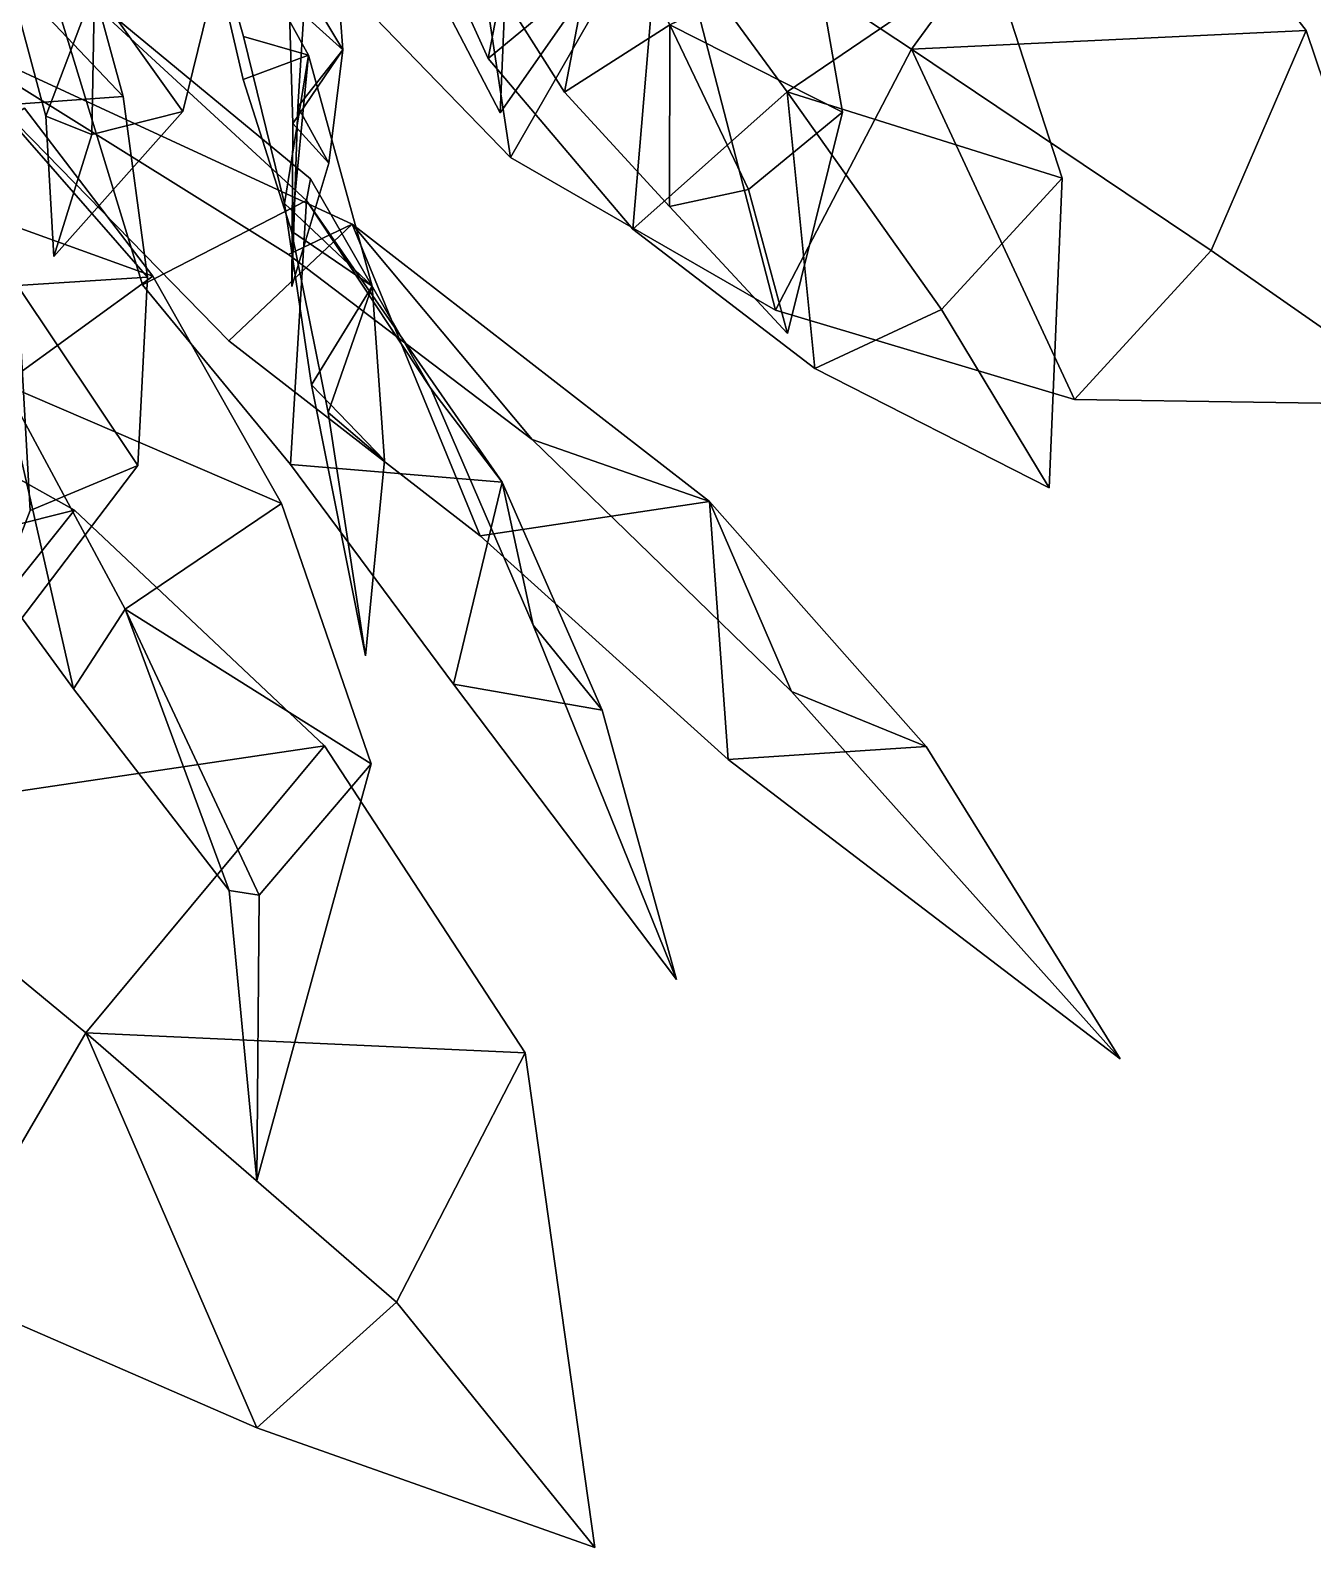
# Model space of a CAD drawing. Header units: metres. Extents: x -219 to 389, y -251 to 301.
# Drawn here: x 12.5 to 172.7, y -198.3 to -8.9 of the extents above; entities that cross this region are included whole.
import ezdxf

# ---------------------------------------------------------------- set-up
doc = ezdxf.new("R2010")
doc.units = ezdxf.units.M

msp = doc.modelspace()

# ---------------------------------------------------------------- linework, layer by layer
at = {"layer": 'Breeder_Leaf', "color": 3}
for points in [[(72.503, -24.7297, 243.4461), (50.3355, -1.8756, 245.2964), (64.6376, 27.05163, 240.926)], [(72.503, -24.7297, 243.4461), (64.6376, 27.05163, 240.926), (50.3355, -1.8756, 245.2964)], [(72.503, -24.7297, 243.4461), (64.6376, 27.05163, 240.926), (91.9022, 9.04292, 234.9747)], [(72.503, -24.7297, 243.4461), (91.9022, 9.04292, 234.9747), (64.6376, 27.05163, 240.926)], [(69.7171, -12.4081, 324.0701), (60.08448, 8.7882, 323.6346), (76.8401, 24.7406, 318.1459)], [(69.7171, -12.4081, 324.0701), (76.8401, 24.7406, 318.1459), (60.08448, 8.7882, 323.6346)], [(69.7171, -12.4081, 324.0701), (76.8401, 24.7406, 318.1459), (91.043, 5.3043, 315.2125)], [(69.7171, -12.4081, 324.0701), (91.043, 5.3043, 315.2125), (76.8401, 24.7406, 318.1459)], [(91.9022, 9.04292, 234.9747), (147.309, 22.6553, 229.5163), (122.5786, -11.2035, 228.3797)], [(91.9022, 9.04292, 234.9747), (122.5786, -11.2035, 228.3797), (147.309, 22.6553, 229.5163)], [(147.309, 22.6553, 229.5163), (171.8516, -8.9063, 224.6505), (122.5786, -11.2035, 228.3797)], [(147.309, 22.6553, 229.5163), (122.5786, -11.2035, 228.3797), (171.8516, -8.9063, 224.6505)], [(83.9939, 8.2297, 390.9764), (79.2359, -16.6032, 401.0644), (69.1126, -0.6207, 400.4318)], [(83.9939, 8.2297, 390.9764), (69.1126, -0.6207, 400.4318), (79.2359, -16.6032, 401.0644)], [(91.9022, 9.04292, 234.9747), (105.5831, -43.8263, 241.5173), (72.503, -24.7297, 243.4461)], [(91.9022, 9.04292, 234.9747), (72.503, -24.7297, 243.4461), (105.5831, -43.8263, 241.5173)], [(79.2359, -16.6032, 401.0644), (83.9939, 8.2297, 390.9764), (92.3748, -8.1897, 389.6478)], [(79.2359, -16.6032, 401.0644), (92.3748, -8.1897, 389.6478), (83.9939, 8.2297, 390.9764)], [(105.5831, -43.8263, 241.5173), (91.9022, 9.04292, 234.9747), (122.5786, -11.2035, 228.3797)], [(105.5831, -43.8263, 241.5173), (122.5786, -11.2035, 228.3797), (91.9022, 9.04292, 234.9747)], [(91.043, 5.3043, 315.2125), (87.7681, -33.7147, 324.1338), (69.7171, -12.4081, 324.0701)], [(91.043, 5.3043, 315.2125), (69.7171, -12.4081, 324.0701), (87.7681, -33.7147, 324.1338)], [(87.7681, -33.7147, 324.1338), (91.043, 5.3043, 315.2125), (107.0298, -16.5457, 311.9842)], [(87.7681, -33.7147, 324.1338), (107.0298, -16.5457, 311.9842), (91.043, 5.3043, 315.2125)], [(91.043, 5.3043, 315.2125), (132.3132, 0.6324, 310.0853), (107.0298, -16.5457, 311.9842)], [(91.043, 5.3043, 315.2125), (107.0298, -16.5457, 311.9842), (132.3132, 0.6324, 310.0853)], [(6.2088, 1.7805, 369.6667), (19.1457, 1.166, 348.6451), (24.1288, -17.1216, 346.6184)], [(6.2088, 1.7805, 369.6667), (24.1288, -17.1216, 346.6184), (19.1457, 1.166, 348.6451)], [(6.2088, 1.7805, 369.6667), (24.1288, -17.1216, 346.6184), (8.4138, -18.2414, 369.3118)], [(6.2088, 1.7805, 369.6667), (8.4138, -18.2414, 369.3118), (24.1288, -17.1216, 346.6184)], [(110.5205, 0.5066, 384.5397), (113.9683, -19.0843, 385.8416), (92.3748, -8.1897, 389.6478)], [(110.5205, 0.5066, 384.5397), (92.3748, -8.1897, 389.6478), (113.9683, -19.0843, 385.8416)], [(132.3132, 0.6324, 310.0853), (141.3755, -27.324, 309.019), (107.0298, -16.5457, 311.9842)], [(132.3132, 0.6324, 310.0853), (107.0298, -16.5457, 311.9842), (141.3755, -27.324, 309.019)], [(20.5321, -3.535, 441.7523), (14.4639, -19.6052, 450.4756), (10.4955, -4.6247, 453.5221)], [(20.5321, -3.535, 441.7523), (10.4955, -4.6247, 453.5221), (14.4639, -19.6052, 450.4756)], [(20.2142, -21.8962, 440.3085), (14.4639, -19.6052, 450.4756), (20.5321, -3.535, 441.7523)], [(20.2142, -21.8962, 440.3085), (20.5321, -3.535, 441.7523), (14.4639, -19.6052, 450.4756)], [(20.5321, -3.535, 441.7523), (31.5924, -19.01292, 436.8782), (20.2142, -21.8962, 440.3085)], [(20.5321, -3.535, 441.7523), (20.2142, -21.8962, 440.3085), (31.5924, -19.01292, 436.8782)], [(35.3452, -3.7119, 434.1493), (31.5924, -19.01292, 436.8782), (20.5321, -3.535, 441.7523)], [(35.3452, -3.7119, 434.1493), (20.5321, -3.535, 441.7523), (31.5924, -19.01292, 436.8782)], [(80.9869, -5.1795, 483.5696), (71.223, -19.1752, 473.8911), (71.6941, -7.3848, 482.1266)], [(80.9869, -5.1795, 483.5696), (71.6941, -7.3848, 482.1266), (71.223, -19.1752, 473.8911)], [(71.223, -19.1752, 473.8911), (64.1688, -5.703, 487.5062), (71.6941, -7.3848, 482.1266)], [(71.223, -19.1752, 473.8911), (71.6941, -7.3848, 482.1266), (64.1688, -5.703, 487.5062)], [(92.3748, -8.1897, 389.6478), (92.3297, -30.8792, 397.5302), (79.2359, -16.6032, 401.0644)], [(92.3748, -8.1897, 389.6478), (79.2359, -16.6032, 401.0644), (92.3297, -30.8792, 397.5302)], [(102.1922, -28.7341, 386.6507), (92.3297, -30.8792, 397.5302), (92.3748, -8.1897, 389.6478)], [(102.1922, -28.7341, 386.6507), (92.3748, -8.1897, 389.6478), (92.3297, -30.8792, 397.5302)], [(92.3748, -8.1897, 389.6478), (113.9683, -19.0843, 385.8416), (102.1922, -28.7341, 386.6507)], [(92.3748, -8.1897, 389.6478), (102.1922, -28.7341, 386.6507), (113.9683, -19.0843, 385.8416)], [(122.5786, -11.2035, 228.3797), (171.8516, -8.9063, 224.6505), (159.9619, -36.3527, 217.2877)], [(122.5786, -11.2035, 228.3797), (159.9619, -36.3527, 217.2877), (171.8516, -8.9063, 224.6505)], [(171.8516, -8.9063, 224.6505), (187.603, -55.6318, 186.1417), (159.9619, -36.3527, 217.2877)], [(171.8516, -8.9063, 224.6505), (159.9619, -36.3527, 217.2877), (187.603, -55.6318, 186.1417)], [(122.5786, -11.2035, 228.3797), (142.9168, -54.971, 233.4689), (105.5831, -43.8263, 241.5173)], [(122.5786, -11.2035, 228.3797), (105.5831, -43.8263, 241.5173), (142.9168, -54.971, 233.4689)], [(159.9619, -36.3527, 217.2877), (142.9168, -54.971, 233.4689), (122.5786, -11.2035, 228.3797)], [(159.9619, -36.3527, 217.2877), (122.5786, -11.2035, 228.3797), (142.9168, -54.971, 233.4689)], [(107.0298, -16.5457, 311.9842), (110.5087, -51.07997, 319.1183), (87.7681, -33.7147, 324.1338)], [(107.0298, -16.5457, 311.9842), (87.7681, -33.7147, 324.1338), (110.5087, -51.07997, 319.1183)], [(107.0298, -16.5457, 311.9842), (141.3755, -27.324, 309.019), (126.3103, -43.7254, 305.8702)], [(107.0298, -16.5457, 311.9842), (126.3103, -43.7254, 305.8702), (141.3755, -27.324, 309.019)], [(126.3103, -43.7254, 305.8702), (110.5087, -51.07997, 319.1183), (107.0298, -16.5457, 311.9842)], [(126.3103, -43.7254, 305.8702), (107.0298, -16.5457, 311.9842), (110.5087, -51.07997, 319.1183)], [(-4.1361, -28.04481, 297.8748), (11.7958, -18.5804, 268.0463), (27.8338, -39.5658, 261.9314)], [(-4.1361, -28.04481, 297.8748), (27.8338, -39.5658, 261.9314), (11.7958, -18.5804, 268.0463)], [(24.1288, -17.1216, 346.6184), (27.1872, -39.6735, 349.3896), (8.4138, -18.2414, 369.3118)], [(24.1288, -17.1216, 346.6184), (8.4138, -18.2414, 369.3118), (27.1872, -39.6735, 349.3896)], [(8.4138, -18.2414, 369.3118), (27.1872, -39.6735, 349.3896), (10.9445, -40.7477, 368.9429)], [(8.4138, -18.2414, 369.3118), (10.9445, -40.7477, 368.9429), (27.1872, -39.6735, 349.3896)], [(15.4622, -37.1175, 431.4993), (14.4639, -19.6052, 450.4756), (20.2142, -21.8962, 440.3085)], [(15.4622, -37.1175, 431.4993), (20.2142, -21.8962, 440.3085), (14.4639, -19.6052, 450.4756)], [(31.5924, -19.01292, 436.8782), (15.4622, -37.1175, 431.4993), (20.2142, -21.8962, 440.3085)], [(31.5924, -19.01292, 436.8782), (20.2142, -21.8962, 440.3085), (15.4622, -37.1175, 431.4993)], [(113.9683, -19.0843, 385.8416), (107.0975, -46.7196, 373.6768), (102.1922, -28.7341, 386.6507)], [(113.9683, -19.0843, 385.8416), (102.1922, -28.7341, 386.6507), (107.0975, -46.7196, 373.6768)], [(-4.1361, -28.04481, 297.8748), (27.8338, -39.5658, 261.9314), (9.2624, -53.04527, 293.8242)], [(-4.1361, -28.04481, 297.8748), (9.2624, -53.04527, 293.8242), (27.8338, -39.5658, 261.9314)], [(141.3755, -27.324, 309.019), (139.7559, -65.9922, 284.7498), (126.3103, -43.7254, 305.8702)], [(141.3755, -27.324, 309.019), (126.3103, -43.7254, 305.8702), (139.7559, -65.9922, 284.7498)], [(107.0975, -46.7196, 373.6768), (92.3297, -30.8792, 397.5302), (102.1922, -28.7341, 386.6507)], [(107.0975, -46.7196, 373.6768), (102.1922, -28.7341, 386.6507), (92.3297, -30.8792, 397.5302)], [(187.603, -55.6318, 186.1417), (142.9168, -54.971, 233.4689), (159.9619, -36.3527, 217.2877)], [(187.603, -55.6318, 186.1417), (159.9619, -36.3527, 217.2877), (142.9168, -54.971, 233.4689)], [(27.8338, -39.5658, 261.9314), (43.9054, -67.9363, 261.8412), (9.2624, -53.04527, 293.8242)], [(27.8338, -39.5658, 261.9314), (9.2624, -53.04527, 293.8242), (43.9054, -67.9363, 261.8412)], [(27.1872, -39.6735, 349.3896), (25.956, -63.1978, 355.8663), (10.9445, -40.7477, 368.9429)], [(27.1872, -39.6735, 349.3896), (10.9445, -40.7477, 368.9429), (25.956, -63.1978, 355.8663)], [(10.9445, -40.7477, 368.9429), (25.956, -63.1978, 355.8663), (12.5233, -68.8158, 367.5765)], [(10.9445, -40.7477, 368.9429), (12.5233, -68.8158, 367.5765), (25.956, -63.1978, 355.8663)], [(139.7559, -65.9922, 284.7498), (110.5087, -51.07997, 319.1183), (126.3103, -43.7254, 305.8702)], [(139.7559, -65.9922, 284.7498), (126.3103, -43.7254, 305.8702), (110.5087, -51.07997, 319.1183)], [(-41.4548, -83.7103, 184.6386), (-12.7835, -51.4789, 167.8317), (18.04927, -68.7645, 162.5323)], [(-41.4548, -83.7103, 184.6386), (18.04927, -68.7645, 162.5323), (-12.7835, -51.4789, 167.8317)], [(9.2624, -53.04527, 293.8242), (17.9298, -91.06712, 320.854), (-1.4404, -64.5935, 324.3927)], [(9.2624, -53.04527, 293.8242), (-1.4404, -64.5935, 324.3927), (17.9298, -91.06712, 320.854)], [(9.2624, -53.04527, 293.8242), (43.9054, -67.9363, 261.8412), (24.3944, -81.1248, 289.3132)], [(9.2624, -53.04527, 293.8242), (24.3944, -81.1248, 289.3132), (43.9054, -67.9363, 261.8412)], [(17.9298, -91.06712, 320.854), (9.2624, -53.04527, 293.8242), (24.3944, -81.1248, 289.3132)], [(17.9298, -91.06712, 320.854), (24.3944, -81.1248, 289.3132), (9.2624, -53.04527, 293.8242)], [(25.956, -63.1978, 355.8663), (3.03419, -93.3344, 358.4336), (12.5233, -68.8158, 367.5765)], [(25.956, -63.1978, 355.8663), (12.5233, -68.8158, 367.5765), (3.03419, -93.3344, 358.4336)], [(43.9054, -67.9363, 261.8412), (55.08389, -100.4547, 266.8264), (24.3944, -81.1248, 289.3132)], [(43.9054, -67.9363, 261.8412), (24.3944, -81.1248, 289.3132), (55.08389, -100.4547, 266.8264)], [(-41.4548, -83.7103, 184.6386), (18.04927, -68.7645, 162.5323), (-12.7915, -107.4019, 178)], [(-41.4548, -83.7103, 184.6386), (-12.7915, -107.4019, 178), (18.04927, -68.7645, 162.5323)], [(18.04927, -68.7645, 162.5323), (49.2769, -98.2246, 160.3172), (-12.7915, -107.4019, 178)], [(18.04927, -68.7645, 162.5323), (-12.7915, -107.4019, 178), (49.2769, -98.2246, 160.3172)], [(24.3944, -81.1248, 289.3132), (37.3466, -116.2798, 307.9985), (17.9298, -91.06712, 320.854)], [(24.3944, -81.1248, 289.3132), (17.9298, -91.06712, 320.854), (37.3466, -116.2798, 307.9985)], [(24.3944, -81.1248, 289.3132), (55.08389, -100.4547, 266.8264), (41.1207, -116.832, 282.4149)], [(24.3944, -81.1248, 289.3132), (41.1207, -116.832, 282.4149), (55.08389, -100.4547, 266.8264)], [(41.1207, -116.832, 282.4149), (37.3466, -116.2798, 307.9985), (24.3944, -81.1248, 289.3132)], [(41.1207, -116.832, 282.4149), (24.3944, -81.1248, 289.3132), (37.3466, -116.2798, 307.9985)], [(-12.7915, -107.4019, 178), (49.2769, -98.2246, 160.3172), (19.4762, -134.0183, 170.6387)], [(-12.7915, -107.4019, 178), (19.4762, -134.0183, 170.6387), (49.2769, -98.2246, 160.3172)], [(49.2769, -98.2246, 160.3172), (74.3344, -136.5241, 158.4035), (19.4762, -134.0183, 170.6387)], [(49.2769, -98.2246, 160.3172), (19.4762, -134.0183, 170.6387), (74.3344, -136.5241, 158.4035)], [(55.08389, -100.4547, 266.8264), (40.8323, -152.4878, 265.2172), (41.1207, -116.832, 282.4149)], [(55.08389, -100.4547, 266.8264), (41.1207, -116.832, 282.4149), (40.8323, -152.4878, 265.2172)], [(0.8328, -165.9736, 195.2332), (-12.7915, -107.4019, 178), (19.4762, -134.0183, 170.6387)], [(0.8328, -165.9736, 195.2332), (19.4762, -134.0183, 170.6387), (-12.7915, -107.4019, 178)], [(40.8323, -152.4878, 265.2172), (37.3466, -116.2798, 307.9985), (41.1207, -116.832, 282.4149)], [(40.8323, -152.4878, 265.2172), (41.1207, -116.832, 282.4149), (37.3466, -116.2798, 307.9985)], [(19.4762, -134.0183, 170.6387), (40.8264, -183.3546, 183.1552), (0.8328, -165.9736, 195.2332)], [(19.4762, -134.0183, 170.6387), (0.8328, -165.9736, 195.2332), (40.8264, -183.3546, 183.1552)], [(19.4762, -134.0183, 170.6387), (74.3344, -136.5241, 158.4035), (58.2595, -167.6536, 158.4063)], [(19.4762, -134.0183, 170.6387), (58.2595, -167.6536, 158.4063), (74.3344, -136.5241, 158.4035)], [(58.2595, -167.6536, 158.4063), (40.8264, -183.3546, 183.1552), (19.4762, -134.0183, 170.6387)], [(58.2595, -167.6536, 158.4063), (19.4762, -134.0183, 170.6387), (40.8264, -183.3546, 183.1552)], [(74.3344, -136.5241, 158.4035), (83.04095, -198.3145, 124.2041), (58.2595, -167.6536, 158.4063)], [(74.3344, -136.5241, 158.4035), (58.2595, -167.6536, 158.4063), (83.04095, -198.3145, 124.2041)], [(83.04095, -198.3145, 124.2041), (40.8264, -183.3546, 183.1552), (58.2595, -167.6536, 158.4063)], [(83.04095, -198.3145, 124.2041), (58.2595, -167.6536, 158.4063), (40.8264, -183.3546, 183.1552)]]:
    msp.add_3dface(points, dxfattribs=at)
at = {"layer": 'Breeder_Stipule', "color": 3}
for points in [[(31.9763, 15.6389, 325.4355), (39.1026, -14.9947, 309.4987), (47.2705, -11.959, 329.29)], [(31.9763, 15.6389, 325.4355), (47.2705, -11.959, 329.29), (39.1026, -14.9947, 309.4987)], [(47.2705, -11.959, 329.29), (39.1635, -9.6348, 348.0836), (31.9763, 15.6389, 325.4355)], [(47.2705, -11.959, 329.29), (31.9763, 15.6389, 325.4355), (39.1635, -9.6348, 348.0836)], [(50.09689, 8.2943, 420.6127), (44.8432, -5.2837, 410.8881), (51.5757, -11.2987, 422.2863)], [(50.09689, 8.2943, 420.6127), (51.5757, -11.2987, 422.2863), (44.8432, -5.2837, 410.8881)], [(51.5757, -11.2987, 422.2863), (46.9002, -3.4782, 432.6895), (50.09689, 8.2943, 420.6127)], [(51.5757, -11.2987, 422.2863), (50.09689, 8.2943, 420.6127), (46.9002, -3.4782, 432.6895)], [(14.03645, 0.264, 233.2446), (26.5249, -40.6636, 207.0996), (47.01339, -30.1153, 227.4668)], [(14.03645, 0.264, 233.2446), (47.01339, -30.1153, 227.4668), (26.5249, -40.6636, 207.0996)], [(47.01339, -30.1153, 227.4668), (47.5102, -27.4203, 256.6348), (14.03645, 0.264, 233.2446)], [(47.01339, -30.1153, 227.4668), (14.03645, 0.264, 233.2446), (47.5102, -27.4203, 256.6348)], [(45.924, -18.4111, 430.9831), (46.9002, -3.4782, 432.6895), (51.5757, -11.2987, 422.2863)], [(45.924, -18.4111, 430.9831), (51.5757, -11.2987, 422.2863), (46.9002, -3.4782, 432.6895)], [(51.5757, -11.2987, 422.2863), (44.8432, -5.2837, 410.8881), (45.2963, -20.52, 415.714)], [(51.5757, -11.2987, 422.2863), (45.2963, -20.52, 415.714), (44.8432, -5.2837, 410.8881)], [(-1.3541, -8.1131, 141.0006), (44.7787, -36.8715, 103.3781), (52.73, -33.082, 142.9567)], [(-1.3541, -8.1131, 141.0006), (52.73, -33.082, 142.9567), (44.7787, -36.8715, 103.3781)], [(52.73, -33.082, 142.9567), (37.3143, -47.6546, 175.2339), (-1.3541, -8.1131, 141.0006)], [(52.73, -33.082, 142.9567), (-1.3541, -8.1131, 141.0006), (37.3143, -47.6546, 175.2339)], [(47.2705, -11.959, 329.29), (44.2548, -30.4889, 347.606), (39.1635, -9.6348, 348.0836)], [(47.2705, -11.959, 329.29), (39.1635, -9.6348, 348.0836), (44.2548, -30.4889, 347.606)], [(51.5757, -11.2987, 422.2863), (45.2963, -20.52, 415.714), (49.7901, -25.4725, 423.2679)], [(51.5757, -11.2987, 422.2863), (49.7901, -25.4725, 423.2679), (45.2963, -20.52, 415.714)], [(45.924, -18.4111, 430.9831), (51.5757, -11.2987, 422.2863), (49.7901, -25.4725, 423.2679)], [(45.924, -18.4111, 430.9831), (49.7901, -25.4725, 423.2679), (51.5757, -11.2987, 422.2863)], [(47.2705, -11.959, 329.29), (39.1026, -14.9947, 309.4987), (45.1333, -33.9614, 314.2246)], [(47.2705, -11.959, 329.29), (45.1333, -33.9614, 314.2246), (39.1026, -14.9947, 309.4987)], [(55.2342, -40.807, 332.7911), (44.2548, -30.4889, 347.606), (47.2705, -11.959, 329.29)], [(55.2342, -40.807, 332.7911), (47.2705, -11.959, 329.29), (44.2548, -30.4889, 347.606)], [(47.2705, -11.959, 329.29), (45.1333, -33.9614, 314.2246), (55.2342, -40.807, 332.7911)], [(47.2705, -11.959, 329.29), (55.2342, -40.807, 332.7911), (45.1333, -33.9614, 314.2246)], [(45.924, -18.4111, 430.9831), (49.7901, -25.4725, 423.2679), (45.1895, -40.8481, 424.9004)], [(45.924, -18.4111, 430.9831), (45.1895, -40.8481, 424.9004), (49.7901, -25.4725, 423.2679)], [(49.7901, -25.4725, 423.2679), (45.2963, -20.52, 415.714), (45.1895, -40.8481, 424.9004)], [(49.7901, -25.4725, 423.2679), (45.1895, -40.8481, 424.9004), (45.2963, -20.52, 415.714)], [(47.01339, -30.1153, 227.4668), (62.557, -53.5774, 251.9494), (47.5102, -27.4203, 256.6348)], [(47.01339, -30.1153, 227.4668), (47.5102, -27.4203, 256.6348), (62.557, -53.5774, 251.9494)], [(47.01339, -30.1153, 227.4668), (26.5249, -40.6636, 207.0996), (45.01691, -63.07499, 208.567)], [(47.01339, -30.1153, 227.4668), (45.01691, -63.07499, 208.567), (26.5249, -40.6636, 207.0996)], [(47.01339, -30.1153, 227.4668), (45.01691, -63.07499, 208.567), (71.4525, -65.2737, 225.7349)], [(47.01339, -30.1153, 227.4668), (71.4525, -65.2737, 225.7349), (45.01691, -63.07499, 208.567)], [(71.4525, -65.2737, 225.7349), (62.557, -53.5774, 251.9494), (47.01339, -30.1153, 227.4668)], [(71.4525, -65.2737, 225.7349), (47.01339, -30.1153, 227.4668), (62.557, -53.5774, 251.9494)], [(47.6563, -53.145, 345.4244), (44.2548, -30.4889, 347.606), (55.2342, -40.807, 332.7911)], [(47.6563, -53.145, 345.4244), (55.2342, -40.807, 332.7911), (44.2548, -30.4889, 347.606)], [(52.73, -33.082, 142.9567), (68.6889, -71.9662, 168.4893), (37.3143, -47.6546, 175.2339)], [(52.73, -33.082, 142.9567), (37.3143, -47.6546, 175.2339), (68.6889, -71.9662, 168.4893)], [(52.73, -33.082, 142.9567), (44.7787, -36.8715, 103.3781), (75.2041, -59.9363, 107.0433)], [(52.73, -33.082, 142.9567), (75.2041, -59.9363, 107.0433), (44.7787, -36.8715, 103.3781)], [(55.2342, -40.807, 332.7911), (45.1333, -33.9614, 314.2246), (49.7414, -56.5887, 322.1994)], [(55.2342, -40.807, 332.7911), (49.7414, -56.5887, 322.1994), (45.1333, -33.9614, 314.2246)], [(52.73, -33.082, 142.9567), (75.2041, -59.9363, 107.0433), (97.3459, -67.7099, 141.4628)], [(52.73, -33.082, 142.9567), (97.3459, -67.7099, 141.4628), (75.2041, -59.9363, 107.0433)], [(97.3459, -67.7099, 141.4628), (68.6889, -71.9662, 168.4893), (52.73, -33.082, 142.9567)], [(97.3459, -67.7099, 141.4628), (52.73, -33.082, 142.9567), (68.6889, -71.9662, 168.4893)], [(47.6563, -53.145, 345.4244), (55.2342, -40.807, 332.7911), (56.7801, -62.5611, 334.5448)], [(47.6563, -53.145, 345.4244), (56.7801, -62.5611, 334.5448), (55.2342, -40.807, 332.7911)], [(55.2342, -40.807, 332.7911), (49.7414, -56.5887, 322.1994), (56.7801, -62.5611, 334.5448)], [(55.2342, -40.807, 332.7911), (56.7801, -62.5611, 334.5448), (49.7414, -56.5887, 322.1994)], [(47.6563, -53.145, 345.4244), (56.7801, -62.5611, 334.5448), (54.4039, -86.9811, 336.9084)], [(47.6563, -53.145, 345.4244), (54.4039, -86.9811, 336.9084), (56.7801, -62.5611, 334.5448)], [(75.323, -83.1337, 246.0554), (62.557, -53.5774, 251.9494), (71.4525, -65.2737, 225.7349)], [(75.323, -83.1337, 246.0554), (71.4525, -65.2737, 225.7349), (62.557, -53.5774, 251.9494)], [(56.7801, -62.5611, 334.5448), (49.7414, -56.5887, 322.1994), (54.4039, -86.9811, 336.9084)], [(56.7801, -62.5611, 334.5448), (54.4039, -86.9811, 336.9084), (49.7414, -56.5887, 322.1994)], [(97.3459, -67.7099, 141.4628), (75.2041, -59.9363, 107.0433), (107.566, -91.4098, 114.817)], [(97.3459, -67.7099, 141.4628), (107.566, -91.4098, 114.817), (75.2041, -59.9363, 107.0433)], [(71.4525, -65.2737, 225.7349), (45.01691, -63.07499, 208.567), (65.3558, -90.5208, 214.912)], [(71.4525, -65.2737, 225.7349), (65.3558, -90.5208, 214.912), (45.01691, -63.07499, 208.567)], [(71.4525, -65.2737, 225.7349), (65.3558, -90.5208, 214.912), (83.9485, -93.7697, 226.0651)], [(71.4525, -65.2737, 225.7349), (83.9485, -93.7697, 226.0651), (65.3558, -90.5208, 214.912)], [(75.323, -83.1337, 246.0554), (71.4525, -65.2737, 225.7349), (83.9485, -93.7697, 226.0651)], [(75.323, -83.1337, 246.0554), (83.9485, -93.7697, 226.0651), (71.4525, -65.2737, 225.7349)], [(99.668, -99.9087, 157.464), (68.6889, -71.9662, 168.4893), (97.3459, -67.7099, 141.4628)], [(99.668, -99.9087, 157.464), (97.3459, -67.7099, 141.4628), (68.6889, -71.9662, 168.4893)], [(97.3459, -67.7099, 141.4628), (107.566, -91.4098, 114.817), (124.3883, -98.2774, 137.2952)], [(97.3459, -67.7099, 141.4628), (124.3883, -98.2774, 137.2952), (107.566, -91.4098, 114.817)], [(99.668, -99.9087, 157.464), (97.3459, -67.7099, 141.4628), (124.3883, -98.2774, 137.2952)], [(99.668, -99.9087, 157.464), (124.3883, -98.2774, 137.2952), (97.3459, -67.7099, 141.4628)], [(75.323, -83.1337, 246.0554), (83.9485, -93.7697, 226.0651), (93.2365, -127.3986, 229.4944)], [(75.323, -83.1337, 246.0554), (93.2365, -127.3986, 229.4944), (83.9485, -93.7697, 226.0651)], [(83.9485, -93.7697, 226.0651), (65.3558, -90.5208, 214.912), (93.2365, -127.3986, 229.4944)], [(83.9485, -93.7697, 226.0651), (93.2365, -127.3986, 229.4944), (65.3558, -90.5208, 214.912)], [(124.3883, -98.2774, 137.2952), (107.566, -91.4098, 114.817), (148.6118, -137.2817, 132.0094)], [(124.3883, -98.2774, 137.2952), (148.6118, -137.2817, 132.0094), (107.566, -91.4098, 114.817)], [(99.668, -99.9087, 157.464), (124.3883, -98.2774, 137.2952), (148.6118, -137.2817, 132.0094)], [(99.668, -99.9087, 157.464), (148.6118, -137.2817, 132.0094), (124.3883, -98.2774, 137.2952)]]:
    msp.add_3dface(points, dxfattribs=at)

doc.saveas('drawing.dxf')
